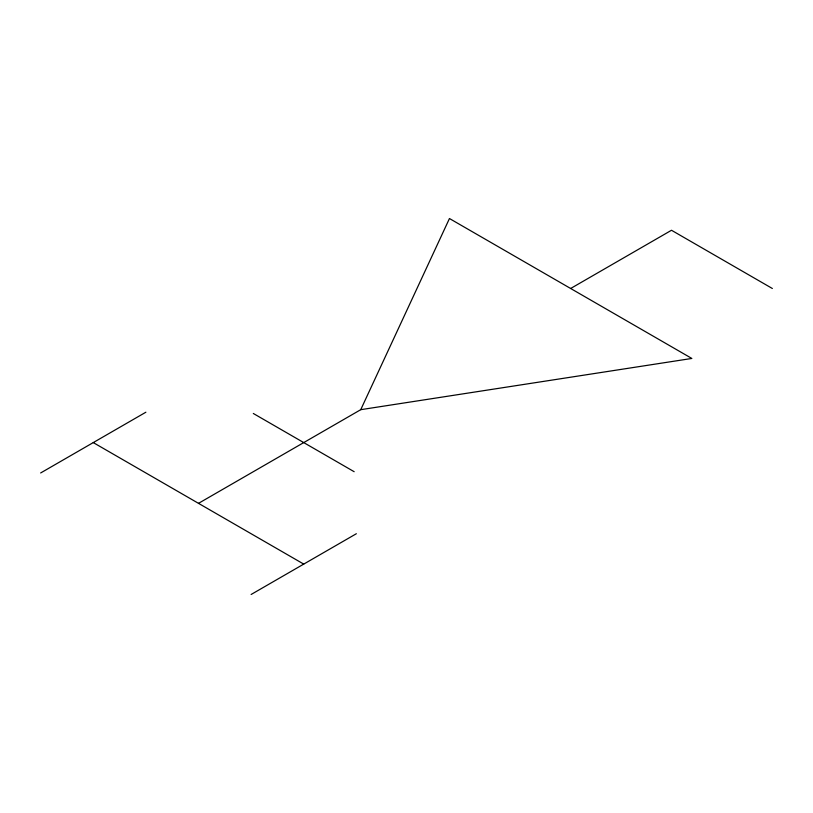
<?xml version="1.0" encoding="UTF-8"?>
<svg xmlns="http://www.w3.org/2000/svg" width="813" height="813" viewBox="0 0 813 813"><rect width="100%" height="100%" fill="white"/><g stroke="black" fill="none" stroke-linecap="round" stroke-linejoin="round"><path stroke-width="1.22" d="M360.738 409.681L449.457 218.524L691.833 358.452L360.738 409.681L198.504 503.349M40.65 472.963L145.883 412.211M570.645 288.493L671.497 230.262L772.35 288.493M251.126 594.476L356.358 533.724M253.31 413.471L354.163 471.703M93.271 442.587L303.737 564.1"/></g></svg>
